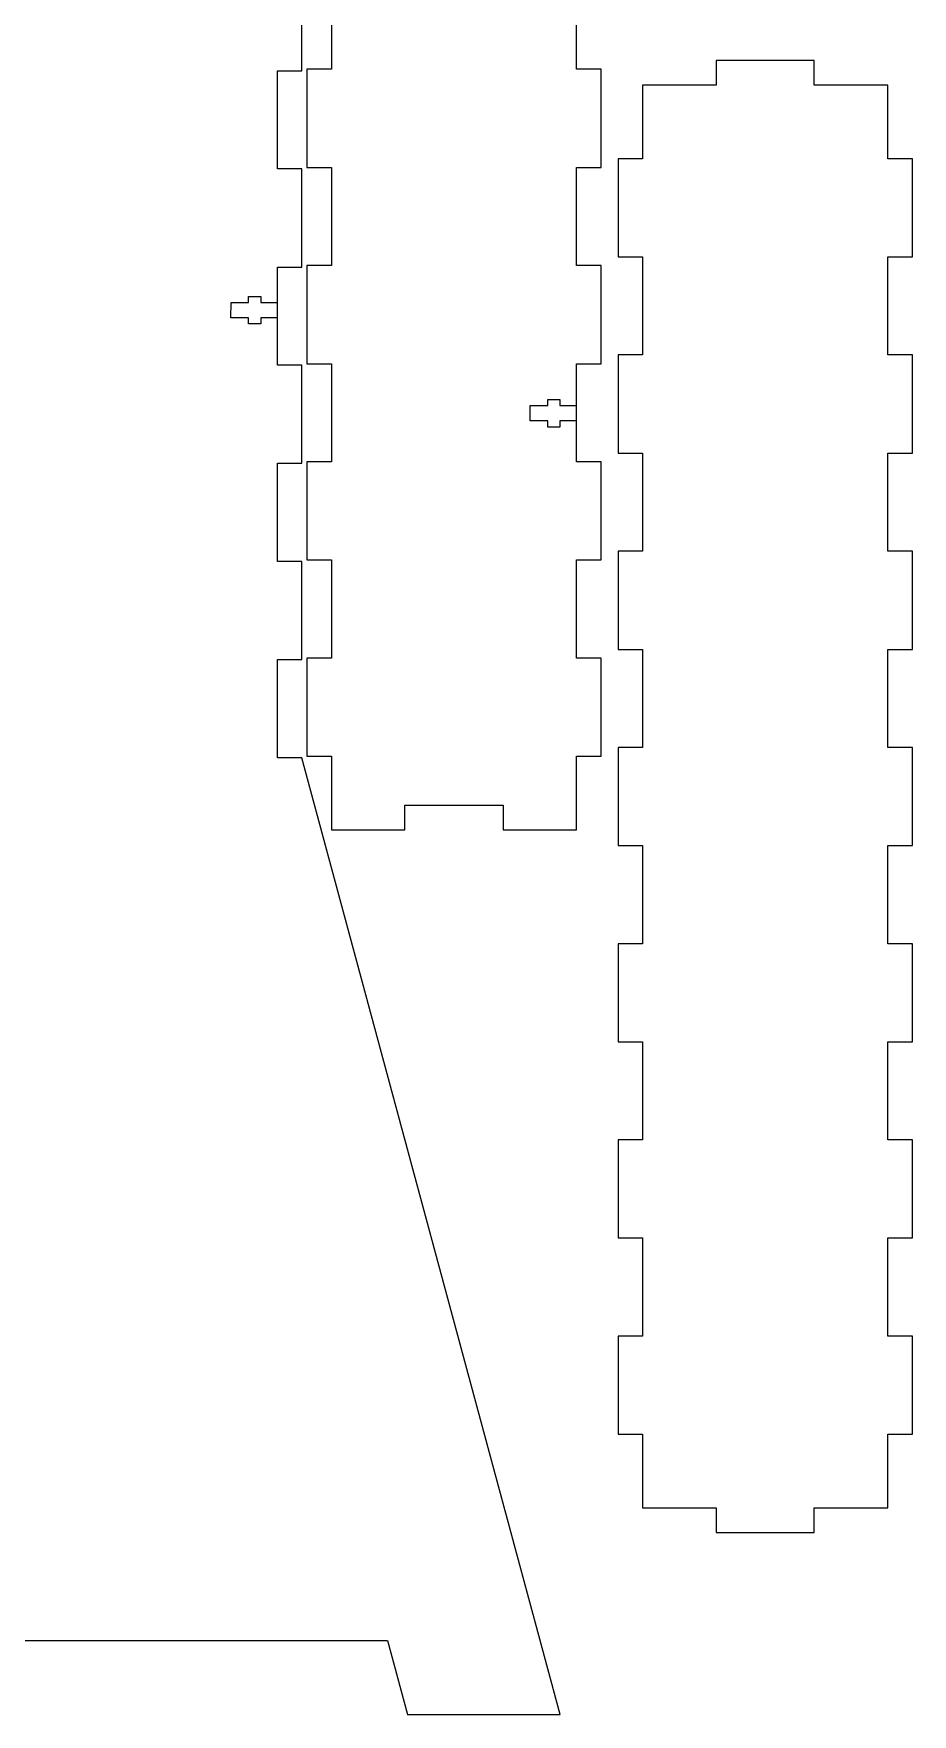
# Model space of a CAD drawing. Extents: x 594 to 1131, y 303 to 853.
# Drawn here: x 952 to 1131.2, y 302.9 to 645.5 of the extents above; entities that cross this region are included whole.
import ezdxf

# ---------------------------------------------------------------- set-up
doc = ezdxf.new("R2010")
doc.units = 0
doc.layers.get('0').update_dxf_attribs({"linetype": 'CONTINUOUS'})

msp = doc.modelspace()

# ---------------------------------------------------------------- linework, layer by layer
at = {"color": 7}
for p, q in [((1006.707085, 637.962385), (1006.707085, 657.929193)), ((1012.721382, 658.270532), (1012.721382, 638.268455)), ((1062.708953, 638.268455), (1062.708953, 658.270532)), ((1001.697729, 617.960309), (1001.697729, 637.962385)), ((1001.697729, 637.962385), (1006.707085, 637.962385)), ((1012.721382, 638.268455), (1007.712052, 638.268455)), ((1007.712052, 638.268455), (1007.712052, 618.266379)), ((1067.718282, 638.268455), (1062.708953, 638.268455)), ((1067.718282, 618.266379), (1067.718282, 638.268455)), ((1111.167001, 640.036212), (1091.164925, 640.036212)), ((1091.164925, 640.036212), (1091.164925, 635.026882)), ((1111.167001, 635.026882), (1111.167001, 640.036212)), ((1091.164925, 635.026882), (1076.172178, 635.026882)), ((1076.172178, 635.026882), (1076.172178, 620.034135)), ((1126.159748, 635.026856), (1111.167001, 635.026882)), ((1126.159748, 620.034135), (1126.159748, 635.026856)), ((1006.707085, 617.960309), (1001.697729, 617.960309)), ((1006.707085, 597.958232), (1006.707085, 617.960309)), ((1007.712052, 618.266379), (1012.721382, 618.266379)), ((1012.721382, 618.266379), (1012.721382, 598.264302)), ((1062.708953, 598.264302), (1062.708953, 618.266379)), ((1062.708953, 618.266379), (1067.718282, 618.266379)), ((1076.172178, 620.034135), (1071.162848, 620.034135)), ((1071.162848, 620.034135), (1071.162848, 600.032059)), ((1131.169078, 620.034135), (1126.159748, 620.034135)), ((1131.169078, 600.032059), (1131.169078, 620.034135)), ((1071.162848, 600.032059), (1076.172178, 600.032059)), ((1076.172178, 600.032059), (1076.172178, 580.029982)), ((1126.159748, 580.029982), (1126.159748, 600.032059)), ((1126.159748, 600.032059), (1131.169078, 600.032059)), ((1001.697729, 577.956155), (1001.697729, 597.958232)), ((1001.697729, 597.958232), (1006.707085, 597.958232)), ((1012.721382, 598.264302), (1007.712052, 598.264302)), ((1007.712052, 598.264302), (1007.712052, 578.262225)), ((1067.718282, 598.264302), (1062.708953, 598.264302)), ((1067.718282, 578.262225), (1067.718282, 598.264302)), ((992.224379, 587.602919), (992.251128, 590.702936)), ((992.251128, 590.702936), (995.809456, 590.702936)), ((995.809456, 590.702936), (995.809456, 591.952934)), ((995.809456, 591.952934), (998.309451, 591.952934)), ((998.309451, 591.952934), (998.309451, 590.702936)), ((998.309451, 590.702936), (1001.773535, 590.702936)), ((995.809456, 587.602919), (992.224379, 587.602919)), ((995.809456, 586.352922), (995.809456, 587.602919)), ((998.309451, 586.352922), (995.809456, 586.352922)), ((1001.675216, 587.602919), (998.309451, 587.602919)), ((998.309451, 587.602919), (998.309451, 586.352922)), ((1076.172178, 580.029982), (1071.162848, 580.029982)), ((1071.162848, 580.029982), (1071.162848, 560.027879)), ((1131.169078, 580.029982), (1126.159748, 580.029982)), ((1131.169078, 560.027879), (1131.169078, 580.029982)), ((1006.707085, 577.956155), (1001.697729, 577.956155)), ((1006.707085, 557.954079), (1006.707085, 577.956155)), ((1007.712052, 578.262225), (1012.721382, 578.262225)), ((1012.721382, 578.262225), (1012.721382, 558.260149)), ((1062.708953, 558.260149), (1062.708953, 578.262225)), ((1062.708953, 578.262225), (1067.718282, 578.262225)), ((1053.224379, 566.602919), (1053.251128, 569.702936)), ((1053.251128, 569.702936), (1056.809456, 569.702936)), ((1056.809456, 569.702936), (1056.809456, 570.952934)), ((1056.809456, 570.952934), (1059.309451, 570.952934)), ((1059.309451, 570.952934), (1059.309451, 569.702936)), ((1059.309451, 569.702936), (1062.773535, 569.702936)), ((1056.809456, 566.602919), (1053.224379, 566.602919)), ((1056.809456, 565.352922), (1056.809456, 566.602919)), ((1059.309451, 565.352922), (1056.809456, 565.352922)), ((1062.675216, 566.602919), (1059.309451, 566.602919)), ((1059.309451, 566.602919), (1059.309451, 565.352922)), ((1071.162848, 560.027879), (1076.172178, 560.027879)), ((1076.172178, 560.027879), (1076.172178, 540.025802)), ((1126.159748, 540.025802), (1126.159748, 560.027879)), ((1126.159748, 560.027879), (1131.169078, 560.027879)), ((1001.697729, 537.951976), (1001.697729, 557.954079)), ((1001.697729, 557.954079), (1006.707085, 557.954079)), ((1012.721382, 558.260149), (1007.712052, 558.260149)), ((1007.712052, 558.260149), (1007.712052, 538.258072)), ((1067.718282, 558.260149), (1062.708953, 558.260149)), ((1067.718282, 538.258072), (1067.718282, 558.260149)), ((1006.707085, 537.951976), (1001.697729, 537.951976)), ((1006.707085, 517.949901), (1006.707085, 537.951976)), ((1007.712052, 538.258072), (1012.721382, 538.258072)), ((1012.721382, 538.258072), (1012.721382, 518.255987)), ((1062.708953, 518.255987), (1062.708953, 538.258072)), ((1062.708953, 538.258072), (1067.718282, 538.258072)), ((1076.172178, 540.025802), (1071.162848, 540.025802)), ((1071.162848, 540.025802), (1071.162848, 520.023723)), ((1131.169078, 540.025802), (1126.159748, 540.025802)), ((1131.169078, 520.023723), (1131.169078, 540.025802)), ((1001.697729, 497.947833), (1001.697729, 517.949901)), ((1001.697729, 517.949901), (1006.707085, 517.949901)), ((1012.721382, 518.255987), (1007.712052, 518.255987)), ((1007.712052, 518.255987), (1007.712052, 498.253905)), ((1067.718282, 518.255987), (1062.708953, 518.255987)), ((1067.718282, 498.253905), (1067.718282, 518.255987)), ((1071.162848, 520.023723), (1076.172178, 520.023723)), ((1076.172178, 520.023723), (1076.172178, 500.021651)), ((1126.159748, 500.021651), (1126.159748, 520.023723)), ((1126.159748, 520.023723), (1131.169078, 520.023723)), ((1006.707059, 497.947833), (1001.697729, 497.947833)), ((1059.326255, 302.93638), (1006.707059, 497.947833)), ((1007.712052, 498.253905), (1012.721382, 498.253905)), ((1012.721382, 498.253905), (1012.721382, 483.261164)), ((1062.708953, 483.261164), (1062.708953, 498.253905)), ((1062.708953, 498.253905), (1067.718282, 498.253905)), ((1076.172178, 500.021651), (1071.162848, 500.021651)), ((1071.162848, 500.021651), (1071.162848, 480.01957)), ((1131.169078, 500.021651), (1126.159748, 500.021651)), ((1131.169078, 480.01957), (1131.169078, 500.021651)), ((1027.714129, 483.261164), (1027.714129, 488.270507)), ((1027.714129, 488.270507), (1047.716206, 488.270507)), ((1047.716206, 488.270507), (1047.716206, 483.261164)), ((1012.721382, 483.261164), (1027.714129, 483.261164)), ((1047.716206, 483.261164), (1062.708953, 483.261164)), ((1071.162848, 480.01957), (1076.172178, 480.01957)), ((1076.172178, 480.01957), (1076.172178, 460.017498)), ((1126.159748, 460.017498), (1126.159748, 480.01957)), ((1126.159748, 480.01957), (1131.169078, 480.01957)), ((1076.172178, 460.017498), (1071.162848, 460.017498)), ((1071.162848, 460.017498), (1071.162848, 440.015411)), ((1131.169078, 460.017498), (1126.159748, 460.017498)), ((1131.169078, 440.015411), (1131.169078, 460.017498)), ((1071.162848, 440.015411), (1076.172178, 440.015411)), ((1076.172178, 440.015411), (1076.172178, 420.048608)), ((1126.159748, 420.048608), (1126.159748, 440.015411)), ((1126.159748, 440.015411), (1131.169078, 440.015411)), ((1076.172178, 420.048608), (1071.162848, 420.048608)), ((1071.162848, 420.048608), (1071.162848, 400.046537)), ((1131.169078, 420.048608), (1126.159748, 420.048608)), ((1131.169078, 400.046537), (1131.169078, 420.048608)), ((1071.162848, 400.046537), (1076.172178, 400.046537)), ((1076.172178, 400.046537), (1076.172178, 380.04446)), ((1126.159748, 380.04446), (1126.159748, 400.046537)), ((1126.159748, 400.046537), (1131.169078, 400.046537)), ((1076.172178, 380.04446), (1071.162848, 380.04446)), ((1071.162848, 380.04446), (1071.162848, 360.042378)), ((1131.169078, 380.04446), (1126.159748, 380.04446)), ((1131.169078, 360.042378), (1131.169078, 380.04446)), ((1071.162848, 360.042378), (1076.172178, 360.042378)), ((1076.172178, 360.042378), (1076.172178, 345.021768)), ((1126.159748, 345.04964), (1126.159748, 360.042378)), ((1126.159748, 360.042378), (1131.169078, 360.042378)), ((1076.172178, 345.021768), (1091.167068, 345.04964)), ((1091.167068, 345.04964), (1091.164422, 340.040297)), ((1111.167001, 340.040297), (1111.167001, 345.04964)), ((1111.167001, 345.04964), (1126.159748, 345.04964)), ((1091.164422, 340.040297), (1111.167001, 340.040297)), ((929.151255, 317.977196), (1024.171861, 317.977196)), ((1024.171861, 317.977196), (1028.236893, 302.93638)), ((1028.236893, 302.93638), (1059.326255, 302.93638))]:
    msp.add_line(p, q, dxfattribs=at)

doc.saveas('drawing.dxf')
